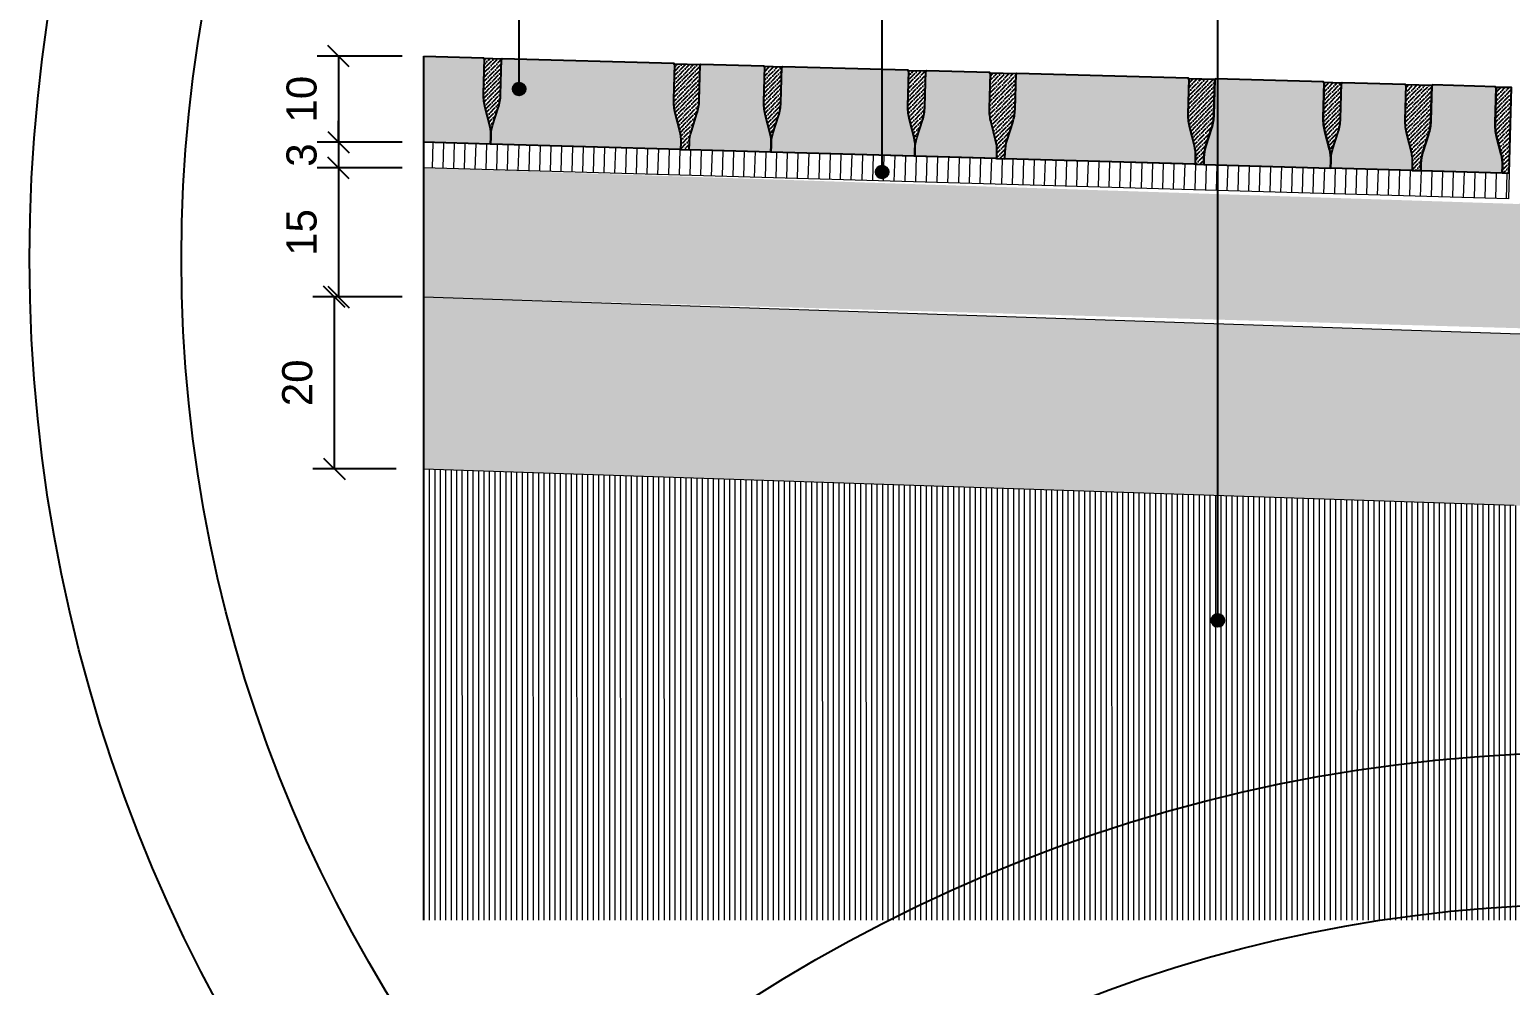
# Model space of a CAD drawing. Header units: metres. Extents: x -325 to 301, y -147 to 149.
# Drawn here: x 66.313 to 68.035, y 76.12 to 77.231 of the extents above; entities that cross this region are included whole.
import ezdxf

# ---------------------------------------------------------------- set-up
doc = ezdxf.new("R2010")
doc.units = ezdxf.units.M
doc.layers.get('Defpoints').update_dxf_attribs({"lineweight": 13})
doc.layers.add('-aux', color=50, linetype='Continuous', plot=False)
doc.layers.add('-AUX-QAD', color=5, linetype='Continuous', plot=False)
doc.layers.add('0-TX-1_25', color=7, linetype='Continuous', true_color=0x3f4f7f)
doc.layers.add('EIT_3 TR sorra', color=7, linetype='Continuous', true_color=0xd8ceb0)
for name, color, linetype, lineweight, true_color in [('03-TR-Paviment_05_Open Joint Precast Pavements', 7, 'Continuous', 5, 0xb3b3b3), ('3-TR sorra granitica', 7, 'Continuous', 0, 0xf2dac9), ('3-TR tot_u', 7, 'Continuous', 5, 0x787878)]:
    doc.layers.add(name, color=color, linetype=linetype, lineweight=lineweight, true_color=true_color)
for name, color, linetype, lineweight in [('1-CM', 7, 'Continuous', 0), ('3-TR Seleccionat', 44, 'Continuous', 0), ('3-TR Tot-u', 37, 'Continuous', 0)]:
    doc.layers.add(name, color=color, linetype=linetype, lineweight=lineweight)
doc.layers.add('1-L- kodolé', color=7, linetype='Continuous')
doc.layers.add('1-SECCIÓ', color=1, linetype='Continuous')
doc.styles.get("Standard").update_dxf_attribs({"font": 'arial.ttf'})
doc.dimstyles.new('ISO-25', dxfattribs={"dimtxt": 0.1, "dimasz": 0.1, "dimexe": 0.1, "dimexo": 0.1, "dimgap": 0.1, "dimtad": 1, "dimdec": 0, "dimlfac": 100, "dimzin": 9, "dimtxsty": 'Standard', "dimblk": 'OBLIQUE', "dimcen": 0.1, "dimadec": 0, "dimazin": 0, "dimtfac": 1, "dimtdec": 0, "dimtmove": 0, "dimatfit": 3, "dimldrblk": 'OBLIQUE', "dimfxl": 1, "dimarcsym": 0})
pattern_1 = [(45.57882308716561, (41.79200925026089, -23.2615700348311), (0.001742942525919423, 0.006654917678337132), [0.008532812500000079, -0.001706562500000016, 0, -0.001706562500000016])]

# ---------------------------------------------------------------- blocks, each defined once
blk = doc.blocks.new('_Oblique')
at = {"color": 0, "lineweight": -2}
blk.add_line((-0.499999999995058, -0.4999999998130015), (0.500000000028669, 0.500000000163238), dxfattribs=at)
blk = doc.blocks.new('*D643')
at = {"layer": '0-TX-1_25', "color": 0, "lineweight": -2, "transparency": 16777216}
for p, q in [((66.7460377757634, 77.20055313701592), (66.64723976161812, 77.20055313701592)), ((66.67223976161813, 77.20055313701592), (66.67223976161813, 77.10051277858746)), ((66.7460377757634, 77.10051277858746), (66.64723976161812, 77.10051277858746))]:
    blk.add_line(p, q, dxfattribs=at)
at = {"layer": 'Defpoints', "color": 0, "transparency": 16777216}
for p in [(66.7710377757634, 77.20055313701592), (66.67223976161813, 77.10051277858746), (66.7710377757634, 77.10051277858746)]:
    blk.add_point(p, dxfattribs=at)
at = {"layer": '0-TX-1_25', "color": 0, "lineweight": -2, "transparency": 16777216, "xscale": 0.025, "yscale": 0.025, "zscale": 0.025}
for p, rotation in [((66.67223976161813, 77.20055313701592), 90), ((66.67223976161813, 77.10051277858746), 270)]:
    blk.add_blockref('_Oblique', p, dxfattribs=dict(at, rotation=rotation))
at = {"layer": '0-TX-1_25', "color": 0, "transparency": 16777216, "insert": (66.62936970704787, 77.15053295780166), "char_height": 0.035, "attachment_point": 5, "rotation": 90}
blk.add_mtext('10', dxfattribs=at)
blk = doc.blocks.new('*D644')
at = {"layer": '0-TX-1_25', "color": 0, "lineweight": -2, "transparency": 16777216}
for p, q in [((66.67223976161736, 77.10051277858746), (66.67223976161736, 77.12551277858746)), ((66.7460377757634, 77.10051277858746), (66.64723976161736, 77.10051277858746)), ((66.67223976161736, 77.10051277858746), (66.67223976161736, 77.07050060420337)), ((66.7460377757634, 77.07050060420337), (66.64723976161736, 77.07050060420337)), ((66.67223976161736, 77.07050060420337), (66.67223976161736, 77.04550060420337))]:
    blk.add_line(p, q, dxfattribs=at)
at = {"layer": 'Defpoints', "color": 0, "transparency": 16777216}
for p in [(66.7710377757634, 77.10051277858746), (66.67223976161736, 77.07050060420337), (66.7710377757634, 77.07050060420337)]:
    blk.add_point(p, dxfattribs=at)
at = {"layer": '0-TX-1_25', "color": 0, "lineweight": -2, "transparency": 16777216, "xscale": 0.025, "yscale": 0.025, "zscale": 0.025}
for p, rotation in [((66.67223976161736, 77.10051277858746), 270), ((66.67223976161736, 77.07050060420337), 90)]:
    blk.add_blockref('_Oblique', p, dxfattribs=dict(at, rotation=rotation))
at = {"layer": '0-TX-1_25', "color": 0, "transparency": 16777216, "insert": (66.62935776980291, 77.08550669139538), "char_height": 0.035, "attachment_point": 5, "rotation": 90}
blk.add_mtext('3', dxfattribs=at)
blk = doc.blocks.new('*D645')
at = {"layer": '0-TX-1_25', "color": 0, "lineweight": -2, "transparency": 16777216}
for p, q in [((66.7460377757634, 77.07050060420337), (66.6472397616183, 77.07050060420337)), ((66.6722397616183, 77.07050060420337), (66.6722397616183, 76.9204396906531)), ((66.7460377757634, 76.9204396906531), (66.6472397616183, 76.9204396906531))]:
    blk.add_line(p, q, dxfattribs=at)
at = {"layer": 'Defpoints', "color": 0, "transparency": 16777216}
for p in [(66.7710377757634, 77.07050060420337), (66.6722397616183, 76.9204396906531), (66.7710377757634, 76.9204396906531)]:
    blk.add_point(p, dxfattribs=at)
at = {"layer": '0-TX-1_25', "color": 0, "lineweight": -2, "transparency": 16777216, "xscale": 0.025, "yscale": 0.025, "zscale": 0.025}
for p, rotation in [((66.6722397616183, 77.07050060420337), 90), ((66.6722397616183, 76.9204396906531), 270)]:
    blk.add_blockref('_Oblique', p, dxfattribs=dict(at, rotation=rotation))
at = {"layer": '0-TX-1_25', "color": 0, "transparency": 16777216, "insert": (66.62936970704804, 76.99547014742821), "char_height": 0.035, "attachment_point": 5, "rotation": 90}
blk.add_mtext('15', dxfattribs=at)
blk = doc.blocks.new('POINT')
at = {"layer": '0-TX-1_25'}
h = blk.add_hatch(dxfattribs=at)
h.set_pattern_fill('ANGLE', color=256)
h.set_pattern_definition([(0, (-83.74681484067048, -12.72584030761209), (0, 6.985), [5.08, -1.905]), (90, (-83.74681484067048, -12.72584030761209), (-6.985, 4.277078946022131e-16), [5.08, -1.905])])
edge = h.paths.add_edge_path()
edge.add_arc((0, 0), 0.0075, 0, 360)
h = blk.add_hatch(color=256, dxfattribs=at)
h.dxf.hatch_style = 1
edge = h.paths.add_edge_path()
edge.add_arc((0, 0), 0.0075, 0, 360)
blk.add_circle((0, 0), 0.0075, dxfattribs=at)
blk = doc.blocks.new('*D646')
at = {"layer": '0-TX-1_25', "color": 0, "lineweight": -2, "transparency": 16777216}
for p, q in [((66.74101238447133, 76.92060821278065), (66.64221437032631, 76.92060821278065)), ((66.66721437032632, 76.92060821278065), (66.66721437032632, 76.72055199967757)), ((66.73933620904553, 76.72055199967757), (66.64221437032631, 76.72055199967757))]:
    blk.add_line(p, q, dxfattribs=at)
at = {"layer": 'Defpoints', "color": 0, "transparency": 16777216}
for p in [(66.76601238447134, 76.92060821278065), (66.66721437032632, 76.72055199967757), (66.76433620904554, 76.72055199967757)]:
    blk.add_point(p, dxfattribs=at)
at = {"layer": '0-TX-1_25', "color": 0, "lineweight": -2, "transparency": 16777216, "xscale": 0.025, "yscale": 0.025, "zscale": 0.025}
for p, rotation in [((66.66721437032632, 76.92060821278065), 90), ((66.66721437032632, 76.72055199967757), 270)]:
    blk.add_blockref('_Oblique', p, dxfattribs=dict(at, rotation=rotation))
at = {"layer": '0-TX-1_25', "color": 0, "transparency": 16777216, "insert": (66.62434431575606, 76.82058010622907), "char_height": 0.035, "attachment_point": 5, "rotation": 90}
blk.add_mtext('20', dxfattribs=at)

msp = doc.modelspace()

# ---------------------------------------------------------------- hatches: boundary and pattern name
at = {"layer": '03-TR-Paviment_05_Open Joint Precast Pavements'}
h = msp.add_hatch(color=256, dxfattribs=at)
h.dxf.hatch_style = 1
edge = h.paths.add_edge_path(flags=17)
edge.add_line((66.77154350578719, 77.20053870573547), (66.77103777576338, 77.10212623491924))
edge = h.paths.add_edge_path()
edge.add_line((66.77103777576338, 77.18278788070785), (66.77103777576338, 77.10051253679553))
edge.add_line((66.77103777576338, 77.10051253679553), (66.84896374598029, 77.09829238592928))
edge.add_line((66.84896374598029, 77.09829238592928), (66.84919715270735, 77.10648484049291))
edge.add_arc((66.80079924032135, 77.10786372391767), 0.04841755097917932, 358.3680528564723, 374.3670719828305)
edge.add_line((66.84770257712285, 77.1198777257367), (66.84234899478997, 77.14077840738796))
edge.add_arc((66.89770643686776, 77.15495787757953), 0.05714458651797866, 178.3680540211619, 194.3670731475268, ccw=False)
edge.add_line((66.84058502867383, 77.15658529708654), (66.84175623533152, 77.19769389336521))
edge.add_line((66.84175623533152, 77.19769389336521), (66.84095935202926, 77.19771659278273))
edge.add_line((66.84095935202926, 77.19771659278273), (66.84098339143435, 77.19856032899563))
edge.add_line((66.84098339143435, 77.19856032899563), (66.77154350578719, 77.20053870573547))
edge.add_line((66.77154350578719, 77.20053870573547), (66.77103777576338, 77.18278788070785))
h = msp.add_hatch(color=256, dxfattribs=at)
h.dxf.hatch_style = 1
edge = h.paths.add_edge_path()
edge.add_line((66.8489637471632, 77.09829239474675), (66.84919715295932, 77.10648484933688))
edge.add_arc((66.89759507249883, 77.10510596794725), 0.04841755807183608, 162.3690363785032, 178.3680555048921, ccw=False)
edge.add_line((66.85145182643961, 77.1197709184333), (66.85798670121616, 77.14033288724279))
edge.add_arc((66.8035263548985, 77.15764112272038), 0.0571445914885035, 342.3690387332175, 358.3680578595004)
edge.add_line((66.86064776816997, 77.15601370689848), (66.8618189728862, 77.19712230043739))
edge.add_line((66.8618189728862, 77.19712230043739), (66.8626158551514, 77.19709959732262))
edge.add_line((66.8626158551514, 77.19709959732262), (66.86263989358577, 77.19794333216562))
edge.add_line((66.86263989358577, 77.19794333216562), (67.06213039520897, 77.1922597468838))
edge.add_line((67.06213039520897, 77.1922597468838), (67.06210635628261, 77.19141601112312))
edge.add_line((67.06210635628261, 77.19141601112312), (67.06290323816192, 77.19139331081446))
edge.add_line((67.06290323816192, 77.19139331081446), (67.06173203432358, 77.15028471538716))
edge.add_arc((67.1188534455369, 77.14865729367088), 0.05714458959904593, 178.368051893155, 194.3670710194356)
edge.add_line((67.06349599994773, 77.13447782477088), (67.06884958229386, 77.11357714358509))
edge.add_arc((67.02194624549252, 77.10156314176609), 0.04841755097903781, -1.6319471435493256, 14.367071982837501, ccw=False)
edge.add_line((67.07034415787837, 77.10018425834132), (67.07011075116456, 77.09199180424316))
edge.add_line((67.07011075116456, 77.09199180424316), (66.8489637471632, 77.09829239474675))
h = msp.add_hatch(color=256, dxfattribs=at)
h.dxf.hatch_style = 1
edge = h.paths.add_edge_path()
edge.add_line((67.08010669467801, 77.09170702451662), (67.0803401018838, 77.09989947953245))
edge.add_arc((67.12873802511984, 77.09852059518843), 0.0484175618510024, 162.369033008363, 178.3680521347526, ccw=False)
edge.add_line((67.08259477632157, 77.11318554953328), (67.08912965015391, 77.13374751790381))
edge.add_arc((67.03466930713512, 77.15105575282158), 0.05714458817502015, 342.3690382663306, 358.368057392613)
edge.add_line((67.0917907170812, 77.14942833662857), (67.09296192228943, 77.19053693108516))
edge.add_line((67.09296192228943, 77.19053693108516), (67.0937588041157, 77.1905142289146))
edge.add_line((67.0937588041157, 77.1905142289146), (67.09378284201827, 77.19135796144352))
edge.add_line((67.09378284201827, 77.19135796144352), (67.16705090633053, 77.18927051753131))
edge.add_line((67.16705090633053, 77.18927051753131), (67.16702686789618, 77.18842678268831))
edge.add_line((67.16702686789618, 77.18842678268831), (67.1678237502277, 77.18840408190091))
edge.add_line((67.1678237502277, 77.18840408190091), (67.16665254593715, 77.14729548695234))
edge.add_arc((67.22377396072925, 77.1456680663257), 0.05714459314533912, 178.3680530874159, 194.3670722136997)
edge.add_line((67.16841651200025, 77.13148859539189), (67.17377009389418, 77.11058791468481))
edge.add_arc((67.12686675210458, 77.09857391230916), 0.04841755594941062, -1.6319479701417094, 14.367071156247675, ccw=False)
edge.add_line((67.17526466943889, 77.09719502804461), (67.17503126228614, 77.08900257489067))
edge.add_line((67.17503126228614, 77.08900257489067), (67.08010669467801, 77.09170702451662))
h = msp.add_hatch(color=256, dxfattribs=at)
h.dxf.hatch_style = 1
edge = h.paths.add_edge_path()
edge.add_line((67.17503126251158, 77.0890025828037), (67.1752646701696, 77.0971950373408))
edge.add_arc((67.22366259100073, 77.09581615946219), 0.04841755926294675, 162.3690405751726, 178.3680597015628, ccw=False)
edge.add_line((67.17751934273221, 77.11048110692921), (67.18405421704328, 77.13104307575196))
edge.add_arc((67.12959387100551, 77.14835131287904), 0.05714459172136173, 342.3690370720425, 358.3680561983213)
edge.add_line((67.18671528446257, 77.14672389539439), (67.18788648964427, 77.18783248892002))
edge.add_line((67.18788648964427, 77.18783248892002), (67.188683371444, 77.18780978581853))
edge.add_line((67.188683371444, 77.18780978581853), (67.18870740983859, 77.18865351926512))
edge.add_line((67.18870740983859, 77.18865351926512), (67.33447413306088, 77.18450055265743))
edge.add_line((67.33447413306088, 77.18450055265743), (67.3344500936558, 77.18365681644453))
edge.add_line((67.3344500936558, 77.18365681644453), (67.33524697604037, 77.18363411751902))
edge.add_line((67.33524697604037, 77.18363411751902), (67.33407577076582, 77.14252552073508))
edge.add_arc((67.39119718116932, 77.14089810424719), 0.05714458864065557, 178.3680571101245, 194.3670762364085)
edge.add_line((67.33583973779966, 77.12671863054452), (67.34119331920158, 77.10581794891976))
edge.add_arc((67.29428998110856, 77.09380394358975), 0.0484175531015098, -1.6319434979403127, 14.36707562845038, ccw=False)
edge.add_line((67.34268789570376, 77.09242506318398), (67.34245448902976, 77.08423261048226))
edge.add_line((67.34245448902976, 77.08423261048226), (67.17503126251158, 77.0890025828037))
h = msp.add_hatch(color=256, dxfattribs=at)
h.dxf.hatch_style = 1
edge = h.paths.add_edge_path()
edge.add_line((67.34245448902976, 77.08423261048226), (67.3426878948126, 77.09242506460693))
edge.add_arc((67.39108581952588, 77.09104618211119), 0.04841756327501289, 162.3690352444538, 178.3680543708427, ccw=False)
edge.add_line((67.34494256879816, 77.10571113508651), (67.35147744357471, 77.12627310389598))
edge.add_arc((67.2970171022054, 77.14358133853385), 0.05714458651824216, 342.3690380328605, 358.3680571591395)
edge.add_line((67.35413851048874, 77.14195392215527), (67.35530971567044, 77.1830625156809))
edge.add_line((67.35530971567044, 77.1830625156809), (67.35610659748343, 77.18303981304487))
edge.add_line((67.35610659748343, 77.18303981304487), (67.35613063494708, 77.18388354651798))
edge.add_line((67.35613063494708, 77.18388354651798), (67.42939869972481, 77.18179610259254))
edge.add_line((67.42939869972481, 77.18179610259254), (67.42937466126394, 77.18095236681859))
edge.add_line((67.42937466126394, 77.18095236681859), (67.43017154411396, 77.18092966787981))
edge.add_line((67.43017154411396, 77.18092966787981), (67.42900033837397, 77.13982107110913))
edge.add_arc((67.4861217482176, 77.13819365132225), 0.05714458817496908, 178.3680537877724, 194.367072914054)
edge.add_line((67.43076430447685, 77.1240141809451), (67.43611788635751, 77.10311349977255))
edge.add_arc((67.38921454992729, 77.0910994946281), 0.04841755144466947, -1.6319432224111097, 14.367075903978218, ccw=False)
edge.add_line((67.43761246287295, 77.08972061450226), (67.43737905476273, 77.08152816044388))
edge.add_line((67.43737905476273, 77.08152816044388), (67.34245448902976, 77.08423261048226))
h = msp.add_hatch(color=256, dxfattribs=at)
h.dxf.hatch_style = 1
edge = h.paths.add_edge_path()
edge.add_line((67.44737500032504, 77.08124337087611), (67.44760840658662, 77.089435825453))
edge.add_arc((67.49600632612615, 77.08805694406331), 0.0484175580718519, 162.3690363784391, 178.3680555048253, ccw=False)
edge.add_line((67.44986308006693, 77.10272189454942), (67.456397954378, 77.12328386337215))
edge.add_arc((67.4019376069706, 77.14059210242864), 0.05714459361104294, 342.369035644337, 358.3680547706169)
edge.add_line((67.45905902227602, 77.13896468346681), (67.46023022699225, 77.1800732770057))
edge.add_line((67.46023022699225, 77.1800732770057), (67.46102710877874, 77.18005057343873))
edge.add_line((67.46102710877874, 77.18005057343873), (67.46105114717331, 77.18089430688532))
edge.add_line((67.46105114717331, 77.18089430688532), (67.66054164880975, 77.17521072206897))
edge.add_line((67.66054164880975, 77.17521072206897), (67.6605176103754, 77.17436698722597))
edge.add_line((67.6605176103754, 77.17436698722597), (67.66131449273344, 77.17434428736951))
edge.add_line((67.66131449273344, 77.17434428736951), (67.66014328748543, 77.13323569151652))
edge.add_arc((67.71726470034818, 77.13160826952033), 0.0571445912557882, 178.3680516597158, 194.3670707859971)
edge.add_line((67.66190725309632, 77.11742880043478), (67.66726083497697, 77.09652811926226))
edge.add_arc((67.62035749688397, 77.08451411393219), 0.04841755310151014, -1.63194349787301, 14.367075628519785, ccw=False)
edge.add_line((67.66875541147917, 77.08313523352648), (67.66852200429989, 77.07494277944159))
edge.add_line((67.66852200429989, 77.07494277944159), (67.44737500032504, 77.08124337087611))
h = msp.add_hatch(color=256, dxfattribs=at)
h.dxf.hatch_style = 1
edge = h.paths.add_edge_path()
edge.add_line((67.82602013753804, 77.07045557574114), (67.82625354473056, 77.0786480302915))
edge.add_arc((67.77785562985551, 77.08002690904777), 0.04841755333427557, 358.3680584626607, 374.3670775890537)
edge.add_line((67.8247589677629, 77.09204091604053), (67.8194053862549, 77.1129415939415))
edge.add_arc((67.8747628351695, 77.12712106321261), 0.0571445929125725, 178.3680514262778, 194.3670705525619, ccw=False)
edge.add_line((67.81764142065727, 77.12874848548871), (67.81881262629118, 77.1698570785356))
edge.add_line((67.81881262629118, 77.1698570785356), (67.81801574219061, 77.16987978263437))
edge.add_line((67.81801574219061, 77.16987978263437), (67.81803978109043, 77.1707235174641))
edge.add_line((67.81803978109043, 77.1707235174641), (67.6922649453618, 77.17430690830065))
edge.add_line((67.6922649453618, 77.17430690830065), (67.69224090827082, 77.17346317155597))
edge.add_line((67.69224090827082, 77.17346317155597), (67.69144402568601, 77.17348587980419))
edge.add_line((67.69144402568601, 77.17348587980419), (67.69027282090347, 77.13237728393793))
edge.add_arc((67.63315141040076, 77.1340047051192), 0.05714458887349802, 342.3690332827889, 358.3680524090725, ccw=False)
edge.add_line((67.68761175257976, 77.11669646525296), (67.68107687957227, 77.09613449313213))
edge.add_arc((67.72722012342219, 77.08146953962705), 0.04841755688072703, 162.3690321818337, 178.3680513082212)
edge.add_line((67.6788222051743, 77.0828484245277), (67.67858879844724, 77.07465596996408))
edge.add_line((67.67858879844724, 77.07465596996408), (67.82602013753804, 77.07045557574114))
h = msp.add_hatch(color=256, dxfattribs=at)
h.dxf.hatch_style = 1
edge = h.paths.add_edge_path()
edge.add_line((67.82602013749825, 77.07045557434472), (67.82625354473056, 77.0786480302915))
edge.add_arc((67.87465146593279, 77.07726914908734), 0.04841755972859243, 162.3690366539225, 178.3680557803126, ccw=False)
edge.add_line((67.82850821822414, 77.09193409985339), (67.83504309157773, 77.1124960677717))
edge.add_arc((67.78058274553987, 77.12980430489884), 0.05714459172146021, 342.3690370720141, 358.3680561982956)
edge.add_line((67.83770415899703, 77.12817688741416), (67.83887536465747, 77.169285481392))
edge.add_line((67.83887536465747, 77.169285481392), (67.83967224597846, 77.16926277783828))
edge.add_line((67.83967224597846, 77.16926277783828), (67.83969628483851, 77.17010651127161))
edge.add_line((67.83969628483851, 77.17010651127161), (67.91296434869857, 77.16801906783816))
edge.add_line((67.91296434869857, 77.16801906783816), (67.9129403102642, 77.16717533299516))
edge.add_line((67.9129403102642, 77.16717533299516), (67.91373719213026, 77.167152632221))
edge.add_line((67.91373719213026, 77.167152632221), (67.91256598779992, 77.12604403587602))
edge.add_arc((67.96968739462459, 77.12441661829851), 0.05714458509430508, 178.3680559158764, 194.3670750421587)
edge.add_line((67.91432995439482, 77.11023714662966), (67.91968353627546, 77.08933646545712))
edge.add_arc((67.87278019651974, 77.0773224599415), 0.04841755475826436, -1.6319437733882864, 14.367075353000814, ccw=False)
edge.add_line((67.9211781127644, 77.07594357925588), (67.92094470465418, 77.06775112519752))
edge.add_line((67.92094470465418, 77.06775112519752), (67.82602013749825, 77.07045557434472))
h = msp.add_hatch(color=256, dxfattribs=at)
h.dxf.hatch_style = 1
edge = h.paths.add_edge_path()
edge.add_line((68.02586521597598, 77.06476188652232), (68.02609862371357, 77.07295434385226))
edge.add_arc((67.97770070609938, 77.07433322646727), 0.04841755618218555, 358.3680539905101, 374.3670731168997)
edge.add_line((68.02460404770336, 77.08634723050571), (68.01925046475915, 77.10724790705005))
edge.add_arc((68.07460790979158, 77.12142738093823), 0.05714459029745289, 178.3680568766298, 194.3670760029109, ccw=False)
edge.add_line((68.01748649773859, 77.12305479770609), (68.01865770245482, 77.16416339124498))
edge.add_line((68.01865770245482, 77.16416339124498), (68.01786081976392, 77.16418609576942))
edge.add_line((68.01786081976392, 77.16418609576942), (68.01788485911595, 77.16502983012043))
edge.add_line((68.01788485911595, 77.16502983012043), (67.94461679385948, 77.16711727359366))
edge.add_line((67.94461679385948, 77.16711727359366), (67.9445927572605, 77.16627353776667))
edge.add_line((67.9445927572605, 77.16627353776667), (67.94379587511463, 77.16629624507068))
edge.add_line((67.94379587511463, 77.16629624507068), (67.94262467078431, 77.12518764872569))
edge.add_arc((67.88550326046716, 77.12681506824421), 0.05714458864065475, 342.36903494395466, 358.3680540702378, ccw=False)
edge.add_line((67.93996360292607, 77.10950683002746), (67.93342872853543, 77.08894485841188))
edge.add_arc((67.97957197378489, 77.07427991315417), 0.04841755571652435, 162.369041984695, 178.3680611110836)
edge.add_line((67.93117405646481, 77.07565878974115), (67.93094064928553, 77.06746633565626))
edge.add_line((67.93094064928553, 77.06746633565626), (68.02586521597598, 77.06476188652232))
at = {"layer": '3-TR Seleccionat'}
h = msp.add_hatch(dxfattribs=at)
h.set_pattern_fill('ANSI31', color=256, scale=0.002, angle=225, style=0)
h.set_pattern_definition([(270, (441144.3122524929, -650759.8014037139), (-0.00635, -1.734723475976807e-18), [])])
h.paths.add_polyline_path([(66.77126353608502, 76.19580236841385), (69.65128148649208, 76.19580236841385), (69.65127183217632, 76.71082424159442), (68.09892376626033, 76.67871839777837), (68.03981260137503, 76.67778953592335), (66.77103777576338, 76.72032731852657)])
at = {"layer": '3-TR sorra granitica'}
h = msp.add_hatch(dxfattribs=at)
h.set_pattern_fill('LINE', color=256, scale=0.09999999999999998, angle=52.72158337429795, style=0)
h.set_pattern_definition([(88.36805561304612, (96.4505889347569, 284.4950394126791), (-0.01249492990494964, 0.0003559868963814099), [])])
h.paths.add_polyline_path([(66.77103777576338, 77.10051277858743), (66.77103777576338, 77.07050060420333), (68.03297192125001, 77.03454741926964), (68.03382628930952, 77.06453525131641)])
at = {"layer": '3-TR Tot-u'}
h = msp.add_hatch(dxfattribs=at)
h.set_pattern_fill('EARTH', color=256, scale=0.005, angle=-79.67847873881027)
h.set_pattern_definition([(280.3215212611898, (-0.9619544787788437, 23.03819359472088), (0.03692491896528266, -0.02554751180462218), [0.03175, -0.03175]), (280.3215212611898, (-0.9502408980094881, 23.04032685856351), (0.03692491896528266, -0.02554751180462218), [0.03175, -0.03175]), (280.3215212611898, (-0.9385273172401334, 23.04246012240613), (0.03692491896528266, -0.02554751180462218), [0.03175, -0.03175]), (10.32152126118974, (-0.9339117023694623, 23.03926668343055), (0.02554751180462218, 0.03692491896528266), [0.03175, -0.03175]), (10.32152126118974, (-0.9317784385268464, 23.02755310266119), (0.02554751180462218, 0.03692491896528266), [0.03175, -0.03175]), (10.32152126118974, (-0.9296451746842163, 23.01583952189184), (0.02554751180462218, 0.03692491896528266), [0.03175, -0.03175])])
h.paths.add_polyline_path([(68.04651416809284, 76.87767722689908), (66.77103777576338, 76.92043969065307), (66.77103777576338, 76.72032731852657), (68.0452302139848, 76.67760790146563), (69.65127183217632, 76.71082424159442), (69.6502386739103, 76.91084564411612)])
at = {"layer": '3-TR tot_u'}
h = msp.add_hatch(dxfattribs=at)
h.set_pattern_fill('AR-CONC', color=256, scale=0.0002499999999999997, angle=92.9928143935928)
h.set_pattern_definition([(142.9928143935928, (269989.1826218755, -738416.6042376308), (0.00160133854976033, 0.04569209416202706), [0.004762499999999995, -0.05238749999999995]), (87.99281439359284, (269989.1826218755, -738416.6042376308), (-0.04723904418761809, -0.01129264178091974), [0.003809999999999996, -0.04191014604249996]), (193.4442590935928, (269989.1827553202, -738416.6004299686), (-0.04563770368725484, 0.03439945236275431), [0.004047502199999992, -0.04452256114999992]), (139.1770143935928, (269989.1699391972, -738416.6049007069), (0.00695793884922797, 0.0682260934048176), [0.007143749999999992, -0.07858124999999991]), (189.6283720035927, (269989.1705190189, -738416.5992152045), (-0.06487092434638955, 0.05604051034146583), [0.006071255784999993, -0.06678390203999993]), (84.17696556359282, (269989.1699391972, -738416.6049007069), (-0.06487092434352237, 0.05604051034498883), [0.005714991767499994, -0.06286493297999993]), (113.9928143935928, (269989.1727783288, -738416.5983935987), (0.02355245547627941, 0.03918673552424966), [0.004762499999999994, -0.05238749999999994]), (58.99281439359278, (269989.1727783288, -738416.5983935987), (-0.04679086962607495, 0.01302528763197387), [0.003809999999999996, -0.04190999999999995]), (164.4442593935928, (269989.1747410334, -738416.5951280374), (-0.02323841438272714, 0.05221202305941412), [0.004047502199999996, -0.04452248439999995]), (130.4928143935928, (269989.1826218755, -738416.6042376308), (-0.02115024290892982, -0.0003325720948346777), [0, -0.04140199999999996, 0, -0.04254499999999996, 0, -0.04206874999999995]), (100.4928143935928, (269989.1826218755, -738416.6042376308), (-0.02588315998721204, 0.01537450676871891), [0, -0.02425699999999997, 0, -0.04044949999999996, 0, -0.01603374999999999]), (60.4928143935928, (269989.1833612054, -738416.6183788172), (-0.0003395878614522781, 0.03392619092123889), [0, -0.01587499999999998, 0, -0.04952999999999995, 0, -0.06572249999999992]), (50.49281439359279, (269989.1836927434, -738416.6247201564), (-0.008281435526141462, 0.03664990282591291), [0, -0.02063749999999996, 0, -0.03289299999999993, 0, -0.04667249999999992])])
h.paths.add_polyline_path([(68.04480928950098, 76.88414933621289), (69.6502386739103, 76.91084564411612), (69.65127183217632, 77.0599941756442), (68.3551396074656, 77.0349972450822), (68.04103718276302, 77.02871233820244), (66.77103777576338, 77.07050056666263), (66.77103777576338, 76.92043969065307)])
at = {"layer": 'EIT_3 TR sorra'}
h = msp.add_hatch(dxfattribs=at)
h.set_pattern_fill('ANSI36', color=256, scale=0.00107500000000001, angle=0.5788230871656231, style=0, double=1)
h.set_pattern_definition(pattern_1)
edge = h.paths.add_edge_path()
edge.add_line((66.84896364533314, 77.09828891867835), (66.84919705249915, 77.10648137229776))
edge.add_arc((66.89759496852842, 77.10510249219958), 0.04841755452624358, 162.3690377881074, 178.3680569142219, ccw=False)
edge.add_line((66.85145172548746, 77.1197674404765), (66.8579865985082, 77.1403294130628))
edge.add_arc((66.80352625411966, 77.15763764991001), 0.05714459006483613, 342.3690368386231, 358.3680559648408)
edge.add_line((66.86064766591423, 77.15601023223977), (66.86181894561382, 77.19712230121438))
edge.add_line((66.86181894561382, 77.19712230121438), (66.84175601641097, 77.19769389960122))
edge.add_line((66.84175601641097, 77.19769389960122), (66.84058492890458, 77.15658182794718))
edge.add_arc((66.89770634232704, 77.15495440924997), 0.05714459172131831, 178.3680549820633, 194.3670741083765)
edge.add_line((66.84234889544642, 77.14077493683892), (66.84770247785886, 77.1198742579805))
edge.add_arc((66.80079914623064, 77.10786025505537), 0.04841754624215571, -1.6319443563479012, 14.367074769862882, ccw=False)
edge.add_line((66.84919705394861, 77.10648137411985), (66.84896364625082, 77.09828891818636))
h = msp.add_hatch(dxfattribs=at)
h.set_pattern_fill('ANSI36', color=256, scale=0.00107500000000001, angle=0.5788230871656231, style=0, double=1)
h.set_pattern_definition(pattern_1)
edge = h.paths.add_edge_path()
edge.add_line((67.07011065166188, 77.09198832810846), (67.08010659395262, 77.09170353816803))
edge.add_line((67.08010659395262, 77.09170353816803), (67.08034000162388, 77.0998959931706))
edge.add_arc((67.12873791599046, 77.09851711288685), 0.04841755286950426, 162.3690375125707, 178.3680566386842, ccw=False)
edge.add_line((67.08259467459894, 77.11318206088387), (67.08912954714094, 77.13374403301796))
edge.add_arc((67.03466920770082, 77.1510522690254), 0.05714458509450342, 342.369036138303, 358.3680552645205)
edge.add_line((67.09179061450718, 77.14942485079851), (67.09296184652342, 77.19053693324364))
edge.add_line((67.09296184652342, 77.19053693324364), (67.06290323816192, 77.19139331081446))
edge.add_line((67.06290323816192, 77.19139331081446), (67.06173193430237, 77.15028123740382))
edge.add_arc((67.11885334772484, 77.14865381870656), 0.05714459172131953, 178.3680549820205, 194.3670741083316)
edge.add_line((67.0634959008442, 77.13447434629556), (67.06884948325664, 77.11357366743712))
edge.add_arc((67.02194614811748, 77.10155966580358), 0.04841754932281762, -1.6319468678983071, 14.367072258315886, ccw=False)
edge.add_line((67.07034405885442, 77.10018078265881), (67.07011065166188, 77.09198832810846))
edge.add_line((67.07011065166188, 77.09198832810846), (67.08010659395262, 77.09170353816803))
h = msp.add_hatch(dxfattribs=at)
h.set_pattern_fill('ANSI36', color=256, scale=0.00107500000000001, angle=0.5788230871656231, style=0, double=1)
h.set_pattern_definition(pattern_1)
edge = h.paths.add_edge_path()
edge.add_line((67.17503116153422, 77.08899908761116), (67.17526456870023, 77.09719154123057))
edge.add_arc((67.22366248639226, 77.09581266131794), 0.04841755618304013, 162.3690380636322, 178.3680571897447, ccw=False)
edge.add_line((67.1775192417018, 77.11047760987478), (67.18405411470928, 77.1310395819956))
edge.add_arc((67.12959376895115, 77.14834782077222), 0.05714459195447671, 342.3690354109046, 358.3680545371209)
edge.add_line((67.18671518259404, 77.14672040162478), (67.18788646283674, 77.18783248968377))
edge.add_line((67.18788646283674, 77.18783248968377), (67.1678237502277, 77.18840408190091))
edge.add_line((67.1678237502277, 77.18840408190091), (67.16665244466672, 77.14729199782418))
edge.add_arc((67.22377385973857, 77.14566457884702), 0.05714459337800495, 178.3680547485796, 194.3670738748934)
edge.add_line((67.1684164111953, 77.13148510625048), (67.17376999311573, 77.11058442647435))
edge.add_arc((67.12686666518415, 77.09857042059485), 0.04841754339420007, -1.6319398841304178, 14.367079242083491, ccw=False)
edge.add_line((67.17526457016295, 77.09719154351814), (67.17503116243864, 77.08899908665367))
h = msp.add_hatch(dxfattribs=at)
h.set_pattern_fill('ANSI36', color=256, scale=0.00107500000000001, angle=0.5788230871656231, style=0, double=1)
h.set_pattern_definition(pattern_1)
edge = h.paths.add_edge_path()
edge.add_line((67.34245438615072, 77.08422911394632), (67.34268779519188, 77.09242156797818))
edge.add_arc((67.39108571306942, 77.0910426864028), 0.04841755641582648, 162.369036103045, 178.3680552291603, ccw=False)
edge.add_line((67.34494246865893, 77.10570763660911), (67.35147734167967, 77.12626960919542))
edge.add_arc((67.29701699810079, 77.14357784081426), 0.05714458770960974, 342.3690415887035, 358.368060714923)
edge.add_line((67.354138407676, 77.14195042794671), (67.3553096639182, 77.18306251715529))
edge.add_line((67.3553096639182, 77.18306251715529), (67.33524697604037, 77.18363411751902))
edge.add_line((67.33524697604037, 77.18363411751902), (67.3340756711451, 77.14252202410633))
edge.add_arc((67.39119708154855, 77.14089460761836), 0.05714458864061497, 178.3680571100521, 194.3670762363604)
edge.add_line((67.33583963817892, 77.12671513391575), (67.34119321918169, 77.10581445463163))
edge.add_arc((67.29428988478477, 77.09380044634717), 0.04841755025409497, -1.6319390256211932, 14.367080100593284, ccw=False)
edge.add_line((67.34268779664134, 77.09242156980028), (67.34245438750735, 77.08422911251013))
h = msp.add_hatch(dxfattribs=at)
h.set_pattern_fill('ANSI36', color=256, scale=0.00107500000000001, angle=0.5788230871656231, style=0, double=1)
h.set_pattern_definition(pattern_1)
edge = h.paths.add_edge_path()
edge.add_line((67.43737895607295, 77.08152466378861), (67.44737489791147, 77.08123987432693))
edge.add_line((67.44737489791147, 77.08123987432693), (67.44760830648717, 77.08943232837204))
edge.add_arc((67.49600622233083, 77.0880534499366), 0.04841755429335784, 162.3690397486911, 178.368058874803, ccw=False)
edge.add_line((67.44986297901, 77.10271839656401), (67.45639785297494, 77.12328036958928))
edge.add_arc((67.40193751160542, 77.14058860422723), 0.05714458651847114, 342.3690380328438, 358.3680571590605)
edge.add_line((67.45905891988899, 77.13896118784857), (67.46023022419921, 77.18007327708528))
edge.add_line((67.46023022419921, 77.18007327708528), (67.43017154411396, 77.18092966787981))
edge.add_line((67.43017154411396, 77.18092966787981), (67.4290002392187, 77.13981757446712))
edge.add_arc((67.4861216523612, 77.13819015412041), 0.05714459148845399, 178.3680533208796, 194.3670724471909)
edge.add_line((67.43076420529506, 77.12401068337213), (67.43611778675003, 77.10311000360927))
edge.add_arc((67.38921445530748, 77.0910959990214), 0.04841754647487876, -1.6319423957313006, 14.367076730479027, ccw=False)
edge.add_line((67.43761236330526, 77.0897171197354), (67.43737895607295, 77.08152466378861))
edge.add_line((67.43737895607295, 77.08152466378861), (67.44737489791147, 77.08123987432693))
h = msp.add_hatch(dxfattribs=at)
h.set_pattern_fill('ANSI36', color=256, scale=0.00107500000000001, angle=0.5788230871656231, style=0, double=1)
h.set_pattern_definition(pattern_1)
edge = h.paths.add_edge_path()
edge.add_line((67.66859275491258, 77.07493727170728), (67.67858869769532, 77.07465248268456))
edge.add_line((67.67858869769532, 77.07465248268456), (67.6788221053268, 77.08284493629071))
edge.add_arc((67.72722001987894, 77.08146605434425), 0.04841755310234665, 162.3690355520248, 178.3680546781352, ccw=False)
edge.add_line((67.68107677876732, 77.09613100399072), (67.68761165274553, 77.11669297748143))
edge.add_arc((67.63315131109604, 77.13400121046985), 0.05714458628566773, 342.3690396940812, 358.3680588202984)
edge.add_line((67.69027271919408, 77.13237379575399), (67.69144402568601, 77.17348587980419))
edge.add_line((67.69144402568601, 77.17348587980419), (67.66138527005397, 77.17434227121869))
edge.add_line((67.66138527005397, 77.17434227121869), (67.6602140385238, 77.13323018237254))
edge.add_arc((67.71733545057668, 77.1316027656047), 0.0571445902973422, 178.3680568766408, 194.367076002953)
edge.add_line((67.66197800554437, 77.1174232917165), (67.66733158650734, 77.09652261103595))
edge.add_arc((67.62042825192486, 77.0845086044142), 0.04841755002128605, -1.6319409861565077, 14.367078140055582, ccw=False)
edge.add_line((67.66882616350154, 77.08312972621786), (67.66859275491258, 77.07493727170728))
edge.add_line((67.66859275491258, 77.07493727170728), (67.67858869769532, 77.07465248268456))
h = msp.add_hatch(dxfattribs=at)
h.set_pattern_fill('ANSI36', color=256, scale=0.00107500000000001, angle=0.5788230871656231, style=0, double=1)
h.set_pattern_definition(pattern_1)
edge = h.paths.add_edge_path()
edge.add_line((67.82602003656068, 77.07045208054859), (67.8262534446709, 77.07864453460695))
edge.add_arc((67.87465135866634, 77.0772656576487), 0.04841755240381764, 162.3690414337529, 178.3680605598663, ccw=False)
edge.add_line((67.828508116715, 77.09193060234674), (67.83504299018794, 77.11249257445431))
edge.add_arc((67.7805826457994, 77.12980081130152), 0.05714459006483613, 342.3690368386231, 358.3680559648408)
edge.add_line((67.83770405759397, 77.12817339363127), (67.83887536119073, 77.16928548149076))
edge.add_line((67.83887536119073, 77.16928548149076), (67.81881264890974, 77.16985707789117))
edge.add_line((67.81881264890974, 77.16985707789117), (67.81764132062412, 77.1287449907351))
edge.add_arc((67.87476273541611, 77.12711757010844), 0.05714459314524008, 178.3680530873988, 194.3670722137106)
edge.add_line((67.81940528668721, 77.11293809917464), (67.8247588690466, 77.09203741845431))
edge.add_arc((67.7778555390812, 77.08002341571475), 0.04841754458530161, -1.6319440808192098, 14.367075045394813, ccw=False)
edge.add_line((67.82625344514962, 77.07864453505915), (67.82602003701288, 77.07045208006986))
h = msp.add_hatch(dxfattribs=at)
h.set_pattern_fill('ANSI36', color=256, scale=0.00107500000000001, angle=0.5788230871656231, style=0, double=1)
h.set_pattern_definition(pattern_1)
edge = h.paths.add_edge_path()
edge.add_line((67.92094460406271, 77.06774762719886), (67.93094054587472, 77.06746283680624))
edge.add_line((67.93094054587472, 77.06746283680624), (67.93117395447693, 77.07565529178228))
edge.add_arc((67.97957187198341, 77.0742764135324), 0.04841755595021081, 162.3690400242363, 178.3680591503445, ccw=False)
edge.add_line((67.93342862701303, 77.08894136043975), (67.939963499994, 77.10950333162964))
edge.add_arc((67.88550315560545, 77.12681156847685), 0.05714459006483613, 342.3690368386231, 358.3680559648408)
edge.add_line((67.94262456740002, 77.1251841508066), (67.94379587511463, 77.16629624507068))
edge.add_line((67.94379587511463, 77.16629624507068), (67.91373719213026, 77.167152632221))
edge.add_line((67.91373719213026, 77.167152632221), (67.91256588671648, 77.12604053695969))
edge.add_arc((67.96968730178843, 77.12441311798251), 0.05714459337810479, 178.3680547485682, 194.3670738748824)
edge.add_line((67.91432985324505, 77.11023364538596), (67.91968343519201, 77.08933296654078))
edge.add_arc((67.87278010042402, 77.07731896158178), 0.048417549788408, -1.6319429467445161, 14.36707617946928, ccw=False)
edge.add_line((67.92117801172073, 77.07594008173596), (67.92094460406271, 77.06774762719886))
edge.add_line((67.92094460406271, 77.06774762719886), (67.93094054587472, 77.06746283680624))
h = msp.add_hatch(dxfattribs=at)
h.set_pattern_fill('ANSI36', color=256, scale=0.00107500000000001, angle=0.5788230871656231, style=0, double=1)
h.set_pattern_definition(pattern_1)
edge = h.paths.add_edge_path()
edge.add_line((68.02586511630221, 77.06475838803168), (68.03382618499553, 77.0645315736056))
edge.add_line((68.03382618499553, 77.0645315736056), (68.03668180468878, 77.16391712332853))
edge.add_line((68.03668180468878, 77.16391712332853), (68.0186577514142, 77.16416338985005))
edge.add_line((68.0186577514142, 77.16416338985005), (68.01748639896923, 77.12305129825796))
edge.add_arc((68.07460780607369, 77.12142388232988), 0.05714458532701523, 178.3680575769846, 194.3670767032971)
edge.add_line((68.01925036602958, 77.10724440899834), (68.0246039479235, 77.08634372829128))
edge.add_arc((67.97770061481815, 77.07432972351783), 0.04841754813172262, -1.631942671243678, 14.367076454967503, ccw=False)
edge.add_line((68.02609852446547, 77.07295084395192), (68.02586511630221, 77.06475838803168))
edge.add_line((68.02586511630221, 77.06475838803168), (68.03382618499553, 77.0645315736056))

# ---------------------------------------------------------------- linework, layer by layer
at = {"layer": '-aux'}
for points in [[(66.84896364625082, 77.09828891818636), (66.84896364533314, 77.09828891867835), (66.84919705249915, 77.10648137229776, -0.06992251114754273), (66.85145172548746, 77.1197674404765), (66.8579865985082, 77.1403294130628, 0.06992251114800961), (66.86064766591423, 77.15601023223977), (66.86181894561382, 77.19712230121438), (66.84175601641097, 77.19769389960122), (66.84058492890458, 77.15658182794718, 0.0699225111484148), (66.84234889544642, 77.14077493683892), (66.84770247785886, 77.1198742579805, -0.06992251114798485), (66.84919705394861, 77.10648137411985), (66.84896364625082, 77.09828891818636), (66.84896364533314, 77.09828891867835)], [(67.07011065166188, 77.09198832810846), (67.08010659395262, 77.09170353816803), (67.08034000162388, 77.0998959931706, -0.06992251114754273), (67.08259467459894, 77.11318206088387), (67.08912954714094, 77.13374403301796, 0.06992251114800961), (67.09179061450718, 77.14942485079851), (67.09296184652342, 77.19053693324364), (67.06290323816192, 77.19139331081446), (67.06173193430237, 77.15028123740382, 0.0699225111484148), (67.0634959008442, 77.13447434629556), (67.06884948325664, 77.11357366743712, -0.06992251114798485), (67.07034405885442, 77.10018078265881), (67.07011065166188, 77.09198832810846), (67.08010659395262, 77.09170353816803)], [(67.17503116243864, 77.08899908665367), (67.17503116153422, 77.08899908761116), (67.17526456870023, 77.09719154123057, -0.06992251114754273), (67.1775192417018, 77.11047760987478), (67.18405411470928, 77.1310395819956, 0.06992251114800961), (67.18671518259404, 77.14672040162478), (67.18788646283674, 77.18783248968377), (67.1678237502277, 77.18840408190091), (67.16665244466672, 77.14729199782418, 0.0699225111484148), (67.1684164111953, 77.13148510625048), (67.17376999311573, 77.11058442647435, -0.06992251114798485), (67.17526457016295, 77.09719154351814), (67.17503116243864, 77.08899908665367), (67.17503116153422, 77.08899908761116)], [(67.34245438750735, 77.08422911251013), (67.34245438615072, 77.08422911394632), (67.34268779519188, 77.09242156797818, -0.06992251114754273), (67.34494246865893, 77.10570763660911), (67.35147734167967, 77.12626960919542, 0.06992251114800961), (67.354138407676, 77.14195042794671), (67.3553096639182, 77.18306251715529), (67.33524697604037, 77.18363411751902), (67.3340756711451, 77.14252202410633, 0.0699225111484148), (67.33583963817892, 77.12671513391575), (67.34119321918169, 77.10581445463163, -0.06992251114798485), (67.34268779664134, 77.09242156980028), (67.34245438750735, 77.08422911251013), (67.34245438615072, 77.08422911394632)], [(67.43737895607295, 77.08152466378861), (67.44737489791147, 77.08123987432693), (67.44760830648717, 77.08943232837204, -0.06992251114754273), (67.44986297901, 77.10271839656401), (67.45639785297494, 77.12328036958928, 0.06992251114800961), (67.45905891988899, 77.13896118784857), (67.46023022419921, 77.18007327708528), (67.43017154411396, 77.18092966787981), (67.4290002392187, 77.13981757446712, 0.0699225111484148), (67.43076420529506, 77.12401068337213), (67.43611778675003, 77.10311000360927, -0.06992251114798485), (67.43761236330526, 77.0897171197354), (67.43737895607295, 77.08152466378861), (67.44737489791147, 77.08123987432693)], [(67.66859275491258, 77.07493727170728), (67.67858869769532, 77.07465248268456), (67.6788221053268, 77.08284493629071, -0.06992251114754273), (67.68107677876732, 77.09613100399072), (67.68761165274553, 77.11669297748143, 0.06992251114800961), (67.69027271919408, 77.13237379575399), (67.69144402568601, 77.17348587980419), (67.66138527005397, 77.17434227121869), (67.6602140385238, 77.13323018237254, 0.0699225111484148), (67.66197800554437, 77.1174232917165), (67.66733158650734, 77.09652261103595, -0.06992251114798485), (67.66882616350154, 77.08312972621786), (67.66859275491258, 77.07493727170728), (67.67858869769532, 77.07465248268456)], [(67.82602003701288, 77.07045208006986), (67.82602003656068, 77.07045208054859), (67.8262534446709, 77.07864453460695, -0.06992251114754273), (67.828508116715, 77.09193060234674), (67.83504299018794, 77.11249257445431, 0.06992251114800961), (67.83770405759397, 77.12817339363127), (67.83887536119073, 77.16928548149076), (67.81881264890974, 77.16985707789117), (67.81764132062412, 77.1287449907351, 0.0699225111484148), (67.81940528668721, 77.11293809917464), (67.8247588690466, 77.09203741845431, -0.06992251114798485), (67.82625344514962, 77.07864453505915), (67.82602003701288, 77.07045208006986), (67.82602003656068, 77.07045208054859)], [(67.92094460406271, 77.06774762719886), (67.93094054587472, 77.06746283680624), (67.93117395447693, 77.07565529178228, -0.06992251114754273), (67.93342862701303, 77.08894136043975), (67.939963499994, 77.10950333162964, 0.06992251114800961), (67.94262456740002, 77.1251841508066), (67.94379587511463, 77.16629624507068), (67.91373719213026, 77.167152632221), (67.91256588671648, 77.12604053695969, 0.0699225111484148), (67.91432985324505, 77.11023364538596), (67.91968343519201, 77.08933296654078, -0.06992251114798485), (67.92117801172073, 77.07594008173596), (67.92094460406271, 77.06774762719886), (67.93094054587472, 77.06746283680624)], [(68.02586511630221, 77.06475838803168), (68.03382618499553, 77.0645315736056), (68.03668180468878, 77.16391712332853), (68.0186577514142, 77.16416338985005), (68.01748639896923, 77.12305129825796, 0.0699225111484148), (68.01925036602958, 77.10724440899834), (68.0246039479235, 77.08634372829128, -0.06992251114798485), (68.02609852446547, 77.07295084395192), (68.02586511630221, 77.06475838803168), (68.03382618499553, 77.0645315736056)]]:
    msp.add_lwpolyline(points, format="xyb", dxfattribs=at)
at = {"layer": '-AUX-QAD'}
for centre, radius in [((68.13375237947446, 76.96502982953834), 1.820887697150468), ((68.13375237947446, 76.96502982953834), 1.644287805263133), ((68.13375237947446, 74.57011855805584), 1.820887697150468), ((68.13375237947446, 74.57011855805584), 1.644287805263133)]:
    msp.add_circle(centre, radius, dxfattribs=at)
at = {"layer": '0-TX-1_25'}
for points in [[(66.88225036868448, 77.16236550276534), (66.88225036868448, 77.57391037196697)], [(67.3044913240168, 77.06586235476237), (67.3044913240168, 77.57391037196697)], [(67.6949719263215, 76.54427002273377), (67.6949719263215, 77.57391037196697)]]:
    msp.add_lwpolyline(points, dxfattribs=at)
at = {"layer": '1-CM'}
for p, q in [((68.03297192388708, 77.03454746438199), (66.77103777576338, 77.07050056666263)), ((66.77103777576338, 76.92043969065307), (68.0465141680929, 76.87767722689888))]:
    msp.add_line(p, q, dxfattribs=at)
for points in [[(66.77103777576338, 77.10051277858743), (68.03382628930952, 77.06453525131641), (68.03297192166976, 77.03454741925768), (66.77103777576338, 77.07050060420335)], [(68.03981260137503, 76.67778953592335), (66.77103777576338, 76.72032731852657)]]:
    msp.add_lwpolyline(points, dxfattribs=at)
at = {"layer": '1-L- kodolé'}
msp.add_lwpolyline([(66.77154350578719, 77.20053870573547), (66.84098339143435, 77.19856032899563), (66.84095935202926, 77.19771659278273), (66.84175623533152, 77.19769389336521), (66.84058502867383, 77.15658529708654, 0.0699225111482901), (66.84234899478997, 77.14077840738796), (66.84770257712283, 77.11987772573669, -0.06992251114875708), (66.84919715270735, 77.10648484049291), (66.84896374598029, 77.09829238592928), (66.77103777576338, 77.10051253679555)], format="xyb", dxfattribs=at)
for points in [[(66.8489637471632, 77.09829239474675), (66.84919715295932, 77.10648484933688, -0.06992251114875708), (66.85145182643961, 77.1197709184333), (66.85798670121616, 77.14033288724279, 0.0699225111482901), (66.86064776816997, 77.15601370689848), (66.8618189728862, 77.19712230043739), (66.8626158551514, 77.19709959732262), (66.86263989358577, 77.19794333216562), (67.06213039520897, 77.1922597468838), (67.06210635628261, 77.19141601112312), (67.06290323816192, 77.19139331081446), (67.06173203432358, 77.15028471538716, 0.0699225111482901), (67.06349599994773, 77.13447782477088), (67.06884958229386, 77.11357714358509, -0.06992251114875708), (67.07034415787837, 77.10018425834132), (67.07011075116456, 77.09199180424316)], [(67.08010669467801, 77.09170702451662), (67.0803401018838, 77.09989947953245, -0.06992251114875708), (67.08259477632157, 77.11318554953328), (67.08912965015391, 77.13374751790381, 0.0699225111482901), (67.0917907170812, 77.14942833662857), (67.09296192228943, 77.19053693108516), (67.0937588041157, 77.1905142289146), (67.09378284201827, 77.19135796144352), (67.16705090633053, 77.18927051753131), (67.16702686789618, 77.18842678268831), (67.1678237502277, 77.18840408190091), (67.16665254593715, 77.14729548695234, 0.0699225111482901), (67.16841651200025, 77.13148859539189), (67.17377009389418, 77.11058791468481, -0.06992251114875708), (67.17526466943889, 77.09719502804461), (67.17503126228614, 77.08900257489067)], [(67.17503126251158, 77.0890025828037), (67.1752646701696, 77.0971950373408, -0.06992251114875708), (67.17751934273221, 77.11048110692921), (67.18405421704328, 77.13104307575196, 0.0699225111482901), (67.18671528446257, 77.14672389539439), (67.18788648964427, 77.18783248892002), (67.188683371444, 77.18780978581853), (67.18870740983859, 77.18865351926512), (67.33447413306088, 77.18450055265743), (67.3344500936558, 77.18365681644453), (67.33524697604037, 77.18363411751902), (67.33407577076582, 77.14252552073508, 0.0699225111482901), (67.33583973779966, 77.12671863054452), (67.34119331920158, 77.10581794891976, -0.06992251114875708), (67.34268789570376, 77.09242506318398), (67.34245448902976, 77.08423261048226)], [(67.34245448902976, 77.08423261048226), (67.3426878948126, 77.09242506460693, -0.06992251114875708), (67.34494256879816, 77.10571113508651), (67.35147744357471, 77.12627310389598, 0.0699225111482901), (67.35413851048874, 77.14195392215527), (67.35530971567044, 77.1830625156809), (67.35610659748343, 77.18303981304487), (67.35613063494708, 77.18388354651798), (67.42939869972481, 77.18179610259254), (67.42937466126394, 77.18095236681859), (67.43017154411396, 77.18092966787981), (67.42900033837397, 77.13982107110913, 0.0699225111482901), (67.43076430447685, 77.1240141809451), (67.43611788635751, 77.10311349977255, -0.06992251114875708), (67.43761246287295, 77.08972061450226), (67.43737905476273, 77.08152816044388)], [(67.44737500032504, 77.08124337087611), (67.44760840658662, 77.089435825453, -0.06992251114875708), (67.44986308006693, 77.10272189454942), (67.456397954378, 77.12328386337215, 0.0699225111482901), (67.45905902227602, 77.13896468346681), (67.46023022699225, 77.1800732770057), (67.46102710877874, 77.18005057343873), (67.46105114717331, 77.18089430688532), (67.66054164880975, 77.17521072206897), (67.6605176103754, 77.17436698722597), (67.66131449273344, 77.17434428736951), (67.66014328748543, 77.13323569151652, 0.0699225111482901), (67.66190725309632, 77.11742880043478), (67.66726083497697, 77.09652811926226, -0.06992251114875708), (67.66875541147917, 77.08313523352648), (67.66852200429989, 77.07494277944159)], [(67.82602013753804, 77.07045557574114), (67.82625354473056, 77.0786480302915, 0.06992251114875708), (67.8247589677629, 77.09204091604053), (67.8194053862549, 77.1129415939415, -0.0699225111482901), (67.81764142065727, 77.12874848548871), (67.81881262629118, 77.1698570785356), (67.81801574219061, 77.16987978263437), (67.81803978109043, 77.1707235174641), (67.6922649453618, 77.17430690830065), (67.69224090827082, 77.17346317155597), (67.69144402568601, 77.17348587980419), (67.69027282090347, 77.13237728393793, -0.0699225111482901), (67.68761175257976, 77.11669646525296), (67.68107687957227, 77.09613449313213, 0.06992251114875708), (67.6788222051743, 77.0828484245277), (67.67858879844724, 77.07465596996408)], [(67.82602013749825, 77.07045557434472), (67.82625354473056, 77.0786480302915, -0.06992251114875708), (67.82850821822414, 77.09193409985339), (67.83504309157773, 77.1124960677717, 0.0699225111482901), (67.83770415899703, 77.12817688741416), (67.83887536465747, 77.169285481392), (67.83967224597846, 77.16926277783828), (67.83969628483851, 77.17010651127161), (67.91296434869857, 77.16801906783816), (67.9129403102642, 77.16717533299516), (67.91373719213026, 77.167152632221), (67.91256598779992, 77.12604403587602, 0.0699225111482901), (67.91432995439482, 77.11023714662966), (67.91968353627546, 77.08933646545712, -0.06992251114875708), (67.9211781127644, 77.07594357925588), (67.92094470465418, 77.06775112519752)], [(68.02586521597598, 77.06476188652232), (68.02609862371357, 77.07295434385226, 0.06992251114875708), (68.02460404770336, 77.08634723050571), (68.01925046475915, 77.10724790705005, -0.0699225111482901), (68.01748649773859, 77.12305479770609), (68.01865770245482, 77.16416339124498), (68.01786081976392, 77.16418609576942), (68.01788485911595, 77.16502983012043), (67.94461679385948, 77.16711727359366), (67.9445927572605, 77.16627353776667), (67.94379587511463, 77.16629624507068), (67.94262467078431, 77.12518764872569, -0.0699225111482901), (67.93996360292607, 77.10950683002746), (67.93342872853543, 77.08894485841188, 0.06992251114875708), (67.93117405646481, 77.07565878974115), (67.93094064928553, 77.06746633565626)]]:
    msp.add_lwpolyline(points, format="xyb", close=True, dxfattribs=at)
at = {"layer": '1-SECCIÓ'}
msp.add_line((66.77103777576338, 77.20055313701589), (66.77103777576338, 76.19580236841385), dxfattribs=at)

# ---------------------------------------------------------------- block references
at = {"layer": '0-TX-1_25'}
for p in [(66.88225036868448, 77.16236550276534), (67.3044913240168, 77.06586235476237), (67.6949719263215, 76.54427002273377)]:
    msp.add_blockref('POINT', p, dxfattribs=at)

# ---------------------------------------------------------------- dimensions: what is measured, and where the dimension line sits
for base, p1, p2, picture, middle in [((66.67223976161813, 77.10051277858746), (66.77103777576338, 77.20055313701589), (66.77103777576338, 77.10051277858743), '*D643', (66.62936970704787, 77.15053295780166)), ((66.6722397616183, 76.9204396906531), (66.77103777576338, 77.07050060420335), (66.77103777576338, 76.92043969065307), '*D645', (66.62936970704804, 76.99547014742821)), ((66.66721437032632, 76.72055199967757), (66.76601238447131, 76.92060821278062), (66.76433620904551, 76.72055199967754), '*D646', (66.62434431575606, 76.82058010622907))]:
    dim = msp.add_linear_dim(base=base, p1=p1, p2=p2, angle=90, dimstyle='ISO-25', override={"dimtxt": 0.035, "dimasz": 0.025, "dimexe": 0.025, "dimexo": 0.025, "dimgap": 0.025, "dimblk1": 'Oblique', "dimblk2": 'Oblique', "dimsah": 1, "dimfxl": 0.1, "dimfxlon": 1, "dimarcsym": 1}, dxfattribs=at)
    dim.commit()
    dim.dimension.update_dxf_attribs({"geometry": picture, "text_midpoint": middle})
dim = msp.add_linear_dim(base=(66.67223976161736, 77.07050060420337), p1=(66.77103777576338, 77.10051277858743), p2=(66.77103777576338, 77.07050060420335), angle=90, dimstyle='ISO-25', override={"dimtxt": 0.035, "dimasz": 0.025, "dimexe": 0.025, "dimexo": 0.025, "dimgap": 0.025, "dimblk1": 'Oblique', "dimblk2": 'Oblique', "dimsah": 1, "dimfxl": 0.1, "dimfxlon": 1, "dimarcsym": 1}, dxfattribs=at)
dim.commit()
dim.dimension.update_dxf_attribs({"geometry": '*D644', "text_midpoint": (66.67223976161736, 77.08550669139538), "dimtype": 160})

doc.saveas('drawing.dxf')
